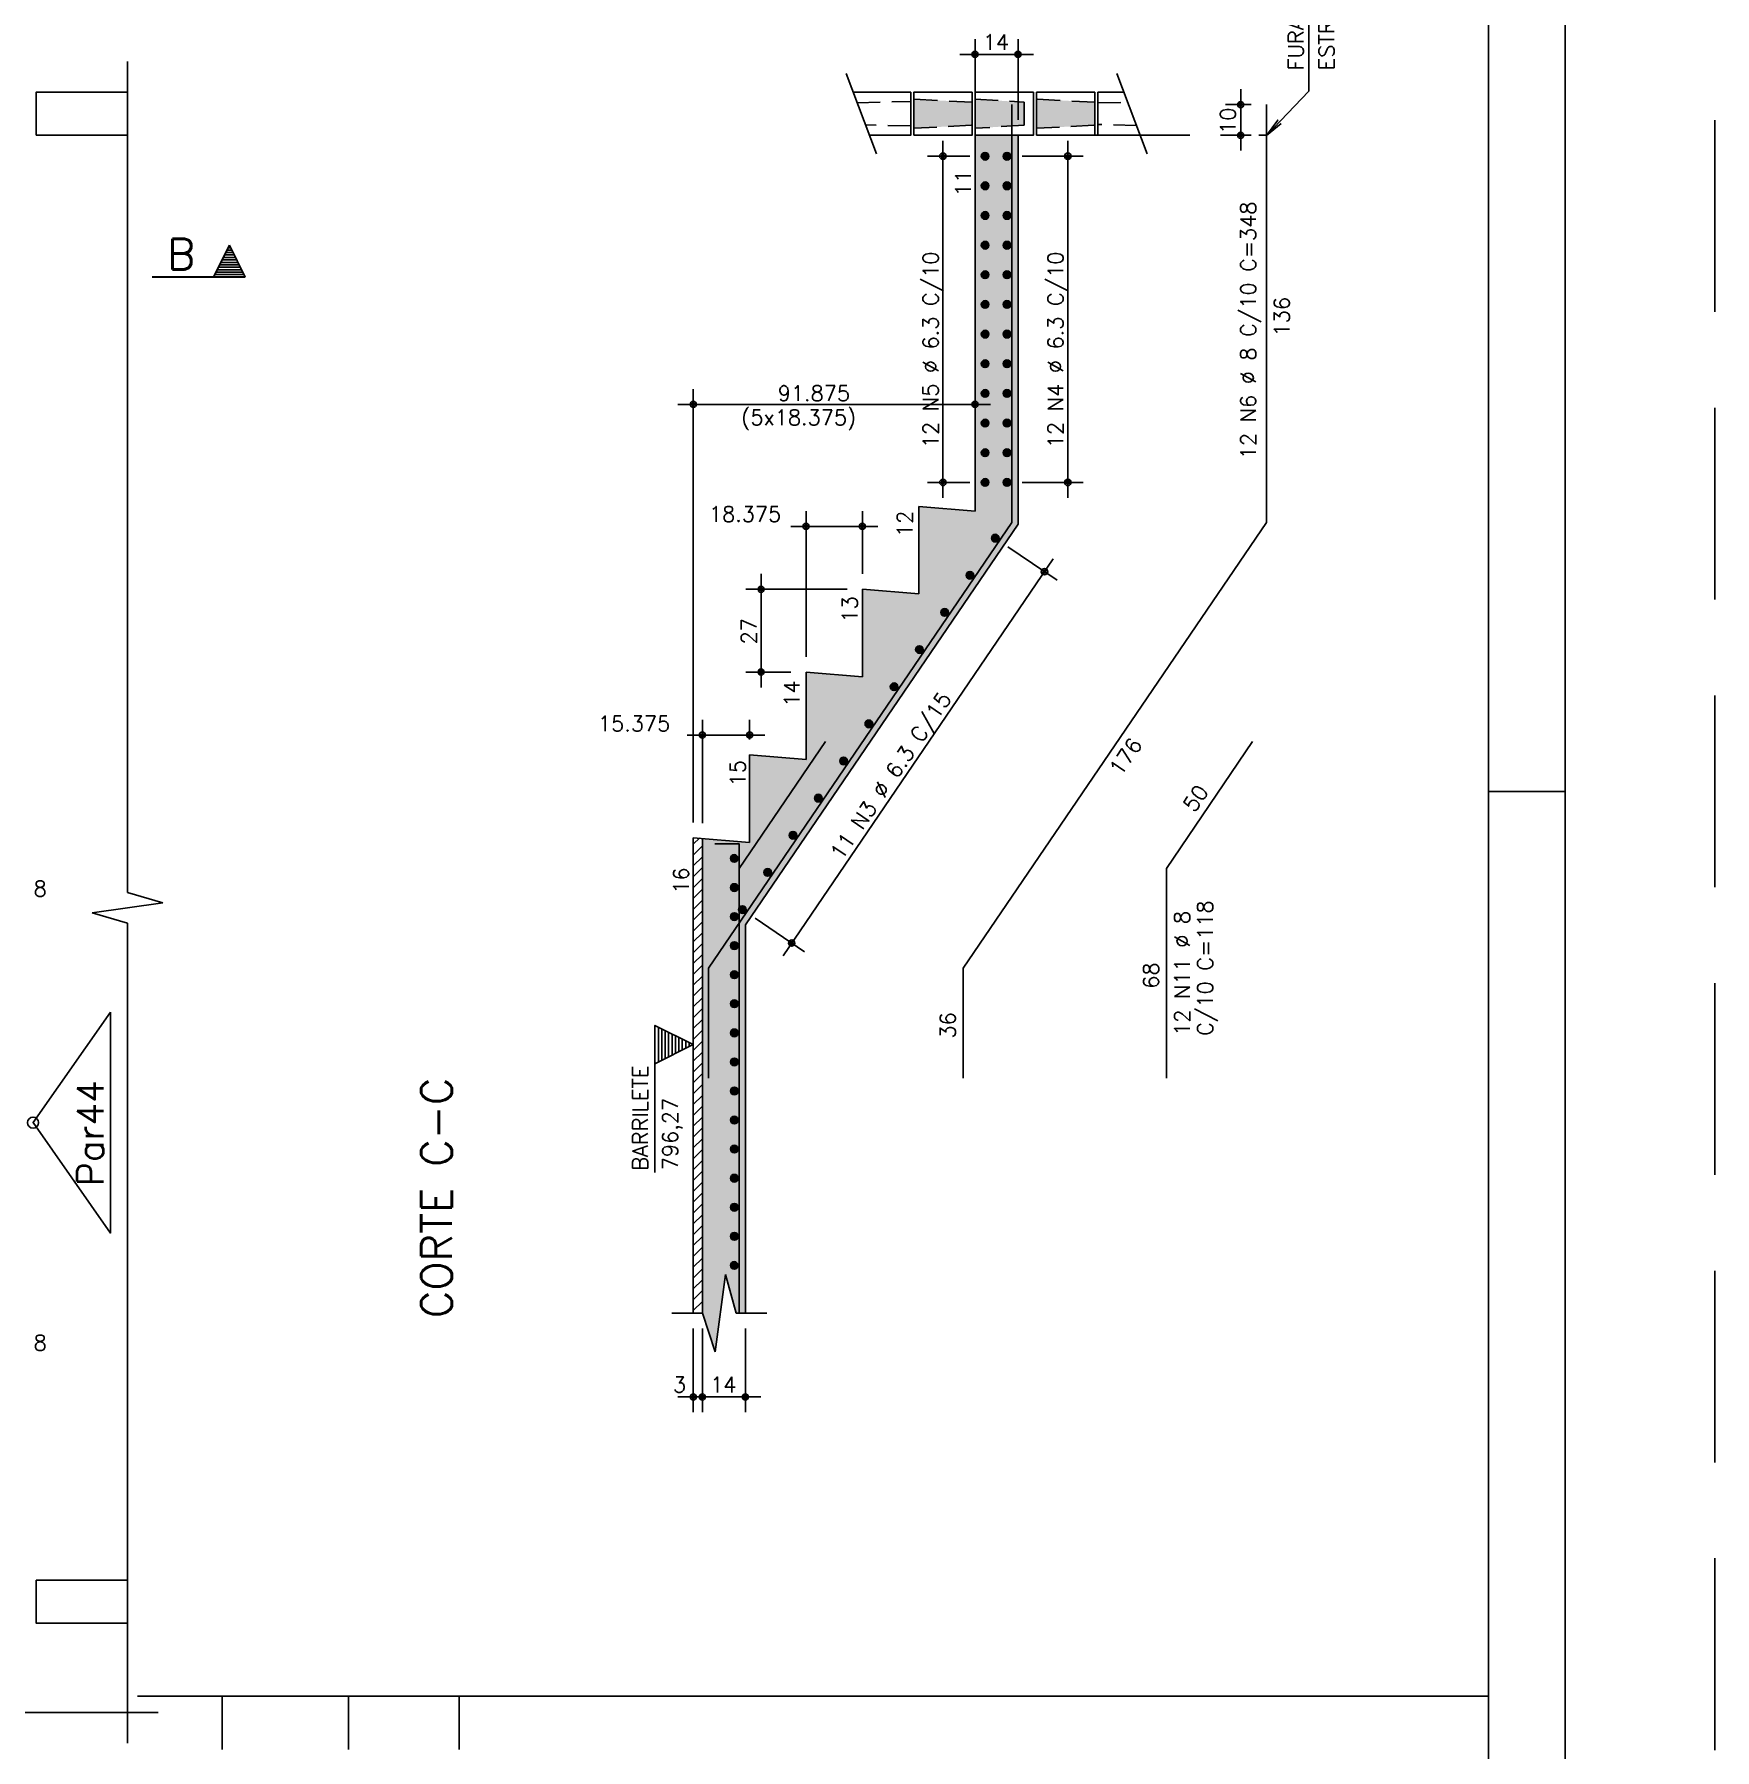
# Model space of a CAD drawing. Extents: x -2.3 to 85.7, y -1.5 to 60.9.
# Drawn here: x 63.8 to 85.7, y 17.2 to 39.57 of the extents above; entities that cross this region are included whole.
import ezdxf

# ---------------------------------------------------------------- set-up
doc = ezdxf.new("R2010")
doc.units = 0
doc.header["$MEASUREMENT"] = 0
for name, pattern in [('ESTILO_TQS_0001', [0.45, 0.3, -0.15]), ('ESTILO_TQS_0004', [3.3, 2, -0.4, 0.05, -0.4, 0.05, -0.4]), ('HIDDEN', [0.375, 0.25, -0.125])]:
    doc.linetypes.add(name, pattern=pattern)
doc.layers.get('0').update_dxf_attribs({"linetype": 'CONTINUOUS'})
doc.layers.get('Defpoints').update_dxf_attribs({"linetype": 'CONTINUOUS'})
for name, color, linetype in [('ARQ_FOLHA', 7, 'CONTINUOUS'), ('PENA_01', 1, 'CONTINUOUS'), ('PENA_02', 2, 'CONTINUOUS'), ('PENA_03', 3, 'CONTINUOUS'), ('PENA_04', 4, 'CONTINUOUS'), ('PENA_05', 5, 'CONTINUOUS'), ('PENA_10', 253, 'CONTINUOUS'), ('PENA_11', 252, 'CONTINUOUS'), ('PSG-NV2-FLH-SELO', 1, 'CONTINUOUS')]:
    doc.layers.add(name, color=color, linetype=linetype)
doc.styles.get("Standard").update_dxf_attribs({"font": 'ROMANS.SHX'})

# ---------------------------------------------------------------- blocks, each defined once
blk = doc.blocks.new('FOLHA A1 - 841 X 594')
at = {"layer": 'ARQ_FOLHA', "color": 1}
blk.add_line((-10, 297), (0, 297), dxfattribs=at)
for points in [[(-841, 0), (0, 0), (0, 594), (-841, 594)], [(-816, 10), (-10, 10), (-10, 584), (-816, 584)]]:
    blk.add_lwpolyline(points, close=True, dxfattribs=at)
at = {"layer": 'Defpoints', "color": 8, "linetype": 'HIDDEN', "ltscale": 100}
blk.add_lwpolyline([(-860.5, 609.5), (-860.5, -15.5), (19.5, -15.5), (19.5, 609.5)], close=True, dxfattribs=at)
blk = doc.blocks.new('*U24')
blk.add_blockref('FOLHA A1 - 841 X 594', (0, 0))

msp = doc.modelspace()

# ---------------------------------------------------------------- linework, layer by layer
at = {"layer": 'PENA_01', "linetype": 'Continuous'}
for p, q in [((76.062, 38.455), (76.062, 39.509)), ((76.622, 38.454), (76.622, 39.509)), ((75.862, 39.309), (76.822, 39.309)), ((79.524, 38.055), (79.524, 38.855)), ((79.66, 38.655), (79.324, 38.655)), ((79.66, 38.255), (79.324, 38.255)), ((75.642, 33.528), (75.642, 38.181)), ((77.27, 38.181), (77.27, 33.528)), ((75.992, 37.981), (75.442, 37.981)), ((76.677, 37.981), (77.47, 37.981)), ((72.387, 29.295), (72.387, 34.945)), ((76.062, 34.463), (76.062, 34.945)), ((76.262, 34.745), (72.187, 34.745)), ((75.992, 33.728), (75.442, 33.728)), ((76.677, 33.728), (77.47, 33.728)), ((73.857, 31.455), (73.857, 33.355)), ((74.592, 32.535), (74.592, 33.355)), ((74.792, 33.155), (73.657, 33.155)), ((76.489, 32.889), (77.131, 32.452)), ((73.557, 27.556), (77.078, 32.73)), ((73.272, 31.055), (73.272, 32.535)), ((74.392, 32.335), (73.072, 32.335)), ((73.657, 31.255), (73.072, 31.255)), ((72.307, 30.433), (73.322, 30.433)), ((72.507, 29.285), (72.507, 30.633)), ((73.122, 30.375), (73.122, 30.633)), ((73.193, 28.046), (73.835, 27.609)), ((72.387, 22.696), (72.387, 21.604)), ((72.507, 22.696), (72.507, 21.604)), ((72.507, 22.696), (72.507, 21.604)), ((73.067, 22.696), (73.067, 21.604)), ((72.707, 21.804), (72.187, 21.804)), ((73.267, 21.804), (72.307, 21.804))]:
    msp.add_line(p, q, dxfattribs=at)
at = {"layer": 'PENA_01', "linetype": 'ESTILO_TQS_0004'}
msp.add_line((76.862, 38.255), (80.26, 38.255), dxfattribs=at)
at = {"layer": 'PENA_01', "linetype": 'Continuous'}
for points in [[(65.009, 38.815), (63.819, 38.815), (63.819, 38.255)], [(74.473, 38.815), (75.222, 38.815)], [(75.222, 38.815), (75.222, 38.255), (74.684, 38.255)], [(75.262, 38.255), (75.262, 38.815), (76.022, 38.815), (76.022, 38.255), (75.262, 38.255)], [(76.062, 38.255), (76.062, 38.815), (76.822, 38.815), (76.822, 38.255), (76.062, 38.255)], [(76.862, 38.255), (76.862, 38.815), (77.622, 38.815), (77.622, 38.255), (76.862, 38.255)], [(78.212, 38.255), (77.662, 38.255), (77.662, 38.815), (78.001, 38.815)], [(63.819, 38.255), (65.009, 38.255)], [(65.009, 18.855), (63.819, 18.855), (63.819, 19.415)], [(63.819, 19.415), (65.009, 19.415)]]:
    msp.add_lwpolyline(points, dxfattribs=at)
at = {"layer": 'PENA_02', "linetype": 'Continuous'}
for p, q in [((74.381, 39.058), (74.775, 38.011)), ((77.91, 39.058), (78.303, 38.011)), ((72.387, 29.01), (72.472, 29.095)), ((72.387, 28.869), (72.507, 28.989)), ((72.387, 28.727), (72.507, 28.847)), ((72.387, 28.586), (72.507, 28.706)), ((72.387, 28.444), (72.507, 28.564)), ((72.387, 28.303), (72.507, 28.423)), ((72.387, 28.161), (72.507, 28.281)), ((72.387, 28.02), (72.507, 28.14)), ((72.387, 27.879), (72.507, 27.999)), ((72.387, 27.737), (72.507, 27.857)), ((72.387, 27.596), (72.507, 27.716)), ((72.387, 27.454), (72.507, 27.574)), ((72.387, 27.313), (72.507, 27.433)), ((72.387, 27.171), (72.507, 27.291)), ((72.387, 27.03), (72.507, 27.15)), ((72.387, 26.889), (72.507, 27.009)), ((72.387, 26.747), (72.507, 26.867)), ((72.387, 26.606), (72.507, 26.726)), ((72.387, 26.464), (72.507, 26.584)), ((72.387, 26.323), (72.507, 26.443)), ((72.387, 26.181), (72.507, 26.301)), ((72.387, 26.04), (72.507, 26.16)), ((72.387, 25.899), (72.507, 26.019)), ((72.387, 25.757), (72.507, 25.877)), ((72.387, 25.616), (72.507, 25.736)), ((72.387, 25.474), (72.507, 25.594)), ((72.387, 25.333), (72.507, 25.453)), ((72.387, 25.192), (72.507, 25.312)), ((72.387, 25.05), (72.507, 25.17)), ((72.387, 24.909), (72.507, 25.029)), ((72.387, 24.767), (72.507, 24.887)), ((72.387, 24.626), (72.507, 24.746)), ((72.387, 24.484), (72.507, 24.604)), ((72.387, 24.343), (72.507, 24.463)), ((72.387, 24.202), (72.507, 24.322)), ((72.387, 24.06), (72.507, 24.18)), ((72.387, 23.919), (72.507, 24.039)), ((72.387, 23.777), (72.507, 23.897)), ((72.387, 23.636), (72.507, 23.756)), ((72.387, 23.494), (72.507, 23.614)), ((72.387, 23.353), (72.507, 23.473)), ((72.387, 23.212), (72.507, 23.332)), ((72.387, 23.07), (72.507, 23.19)), ((72.387, 22.929), (72.507, 23.049)), ((72.496, 22.896), (72.507, 22.907))]:
    msp.add_line(p, q, dxfattribs=at)
at = {"layer": 'PENA_02', "linetype": 'ESTILO_TQS_0001'}
for points in [[(74.525, 38.676), (75.222, 38.695)], [(75.222, 38.695), (75.222, 38.375), (74.633, 38.39)], [(76.022, 38.385), (76.022, 38.685), (75.262, 38.725), (75.262, 38.345), (76.022, 38.385)], [(76.702, 38.685), (76.702, 38.385), (76.062, 38.345), (76.062, 38.725), (76.702, 38.685)], [(77.622, 38.385), (77.622, 38.685), (76.862, 38.725), (76.862, 38.345), (77.622, 38.385)], [(78.164, 38.382), (77.662, 38.395), (77.662, 38.675), (78.05, 38.685)]]:
    msp.add_lwpolyline(points, dxfattribs=at)
at = {"layer": 'PENA_02', "linetype": 'Continuous'}
for centre, radius in [((76.062, 39.309), 0.04), ((76.062, 39.309), 0.02), ((76.622, 39.309), 0.04), ((76.622, 39.309), 0.02), ((79.524, 38.655), 0.04), ((79.524, 38.655), 0.02), ((79.524, 38.255), 0.04), ((79.524, 38.255), 0.02), ((75.642, 37.981), 0.0416), ((77.27, 37.981), 0.0416), ((75.642, 37.981), 0.0208), ((77.27, 37.981), 0.0208), ((72.387, 34.745), 0.04), ((72.387, 34.745), 0.02), ((76.062, 34.745), 0.04), ((76.062, 34.745), 0.02), ((75.642, 33.728), 0.0416), ((75.642, 33.728), 0.0208), ((77.27, 33.728), 0.0416), ((77.27, 33.728), 0.0208), ((73.857, 33.155), 0.04), ((73.857, 33.155), 0.02), ((74.592, 33.155), 0.04), ((74.592, 33.155), 0.02), ((76.966, 32.564), 0.0416), ((76.966, 32.564), 0.0208), ((73.272, 32.335), 0.04), ((73.272, 32.335), 0.02), ((73.272, 31.255), 0.04), ((73.272, 31.255), 0.02), ((72.507, 30.433), 0.04), ((72.507, 30.433), 0.02), ((73.122, 30.433), 0.04), ((73.122, 30.433), 0.02), ((73.67, 27.722), 0.0416), ((73.67, 27.722), 0.0208), ((72.387, 21.804), 0.04), ((72.387, 21.804), 0.02), ((72.507, 21.804), 0.04), ((72.507, 21.804), 0.04), ((72.507, 21.804), 0.02), ((72.507, 21.804), 0.02), ((73.067, 21.804), 0.04), ((73.067, 21.804), 0.02)]:
    msp.add_circle(centre, radius, dxfattribs=at)
at = {"layer": 'PENA_03', "linetype": 'Continuous'}
for p, q in [((65.009, 39.215), (65.009, 28.382)), ((79.86, 38.655), (79.86, 38.655)), ((76.062, 38.255), (76.062, 33.355)), ((76.062, 38.255), (76.622, 38.255)), ((76.062, 38.255), (76.622, 38.254)), ((76.062, 38.255), (76.062, 38.255)), ((76.622, 38.255), (76.622, 33.182)), ((76.622, 38.254), (76.622, 38.254)), ((79.86, 38.255), (79.86, 38.255)), ((76.192, 37.981), (76.192, 37.981)), ((76.477, 37.981), (76.477, 37.981)), ((76.062, 34.263), (76.062, 34.263)), ((76.192, 33.728), (76.192, 33.728)), ((76.477, 33.728), (76.477, 33.728)), ((76.062, 33.355), (75.327, 33.415)), ((75.327, 33.415), (75.327, 32.275)), ((73.067, 27.959), (76.622, 33.182)), ((76.324, 33.001), (76.324, 33.001)), ((75.327, 32.275), (74.592, 32.335)), ((74.592, 32.335), (74.592, 31.195)), ((74.592, 32.335), (74.592, 32.335)), ((74.592, 32.335), (74.592, 32.335)), ((74.592, 31.195), (73.857, 31.255)), ((73.857, 31.255), (73.857, 30.115)), ((73.857, 31.255), (73.857, 31.255)), ((73.857, 31.255), (73.857, 31.255)), ((73.857, 30.115), (73.122, 30.175)), ((73.122, 30.175), (73.122, 29.035)), ((73.122, 30.175), (73.122, 30.175)), ((73.122, 29.035), (72.387, 29.095)), ((72.387, 29.095), (72.387, 22.896)), ((72.387, 29.095), (72.387, 29.095)), ((72.507, 29.085), (72.507, 22.896)), ((72.507, 29.085), (72.507, 29.085)), ((64.548, 28.115), (65.471, 28.248)), ((65.009, 28.382), (65.471, 28.248)), ((65.009, 27.982), (64.548, 28.115)), ((65.009, 27.982), (65.009, 17.288)), ((73.028, 28.158), (73.028, 28.158)), ((73.067, 22.896), (73.067, 27.959)), ((73.067, 27.959), (73.067, 25.959)), ((71.887, 26.649), (71.887, 24.729)), ((72.387, 26.399), (71.887, 26.649)), ((71.932, 26.172), (71.932, 26.627)), ((72.387, 26.399), (71.887, 26.149)), ((71.976, 26.194), (71.976, 26.605)), ((72.021, 26.216), (72.021, 26.582)), ((72.066, 26.239), (72.066, 26.56)), ((72.11, 26.261), (72.11, 26.538)), ((72.155, 26.283), (72.155, 26.516)), ((72.199, 26.305), (72.199, 26.493)), ((72.244, 26.328), (72.244, 26.471)), ((72.289, 26.35), (72.289, 26.449)), ((72.333, 26.372), (72.333, 26.426)), ((72.809, 23.399), (72.671, 22.393)), ((72.947, 22.896), (72.809, 23.399)), ((72.507, 22.896), (72.107, 22.896)), ((72.387, 22.896), (72.387, 22.896)), ((72.507, 22.896), (72.671, 22.393)), ((72.507, 22.896), (72.507, 22.896)), ((72.507, 22.896), (72.507, 22.896)), ((72.947, 22.896), (73.347, 22.896)), ((73.067, 22.896), (73.067, 22.896)), ((65.409, 17.688), (55.921, 17.688))]:
    msp.add_line(p, q, dxfattribs=at)
for points in [[(80.412, 44.157), (80.412, 38.831), (79.86, 38.251), (80.007, 38.453), (79.86, 38.251), (80.054, 38.408)], [(66.543, 36.407), (66.338, 36.816), (66.134, 36.407), (66.543, 36.407)], [(64.787, 26.821), (63.779, 25.381), (64.787, 23.941), (64.787, 26.821)], [(71.887, 26.149), (72.387, 26.399), (71.887, 26.649), (71.887, 26.149)]]:
    msp.add_lwpolyline(points, dxfattribs=at)
for centre, radius in [((76.192, 37.981), 0.05), ((76.477, 37.981), 0.05), ((76.192, 37.595), 0.05), ((76.477, 37.595), 0.05), ((76.192, 37.208), 0.05), ((76.477, 37.208), 0.05), ((76.192, 36.821), 0.05), ((76.477, 36.821), 0.05), ((76.192, 36.435), 0.05), ((76.477, 36.435), 0.05), ((76.192, 36.048), 0.05), ((76.477, 36.048), 0.05), ((76.192, 35.661), 0.05), ((76.477, 35.661), 0.05), ((76.192, 35.275), 0.05), ((76.477, 35.275), 0.05), ((76.192, 34.888), 0.05), ((76.477, 34.888), 0.05), ((76.192, 34.501), 0.05), ((76.477, 34.501), 0.05), ((76.192, 34.115), 0.05), ((76.477, 34.115), 0.05), ((76.192, 33.728), 0.05), ((76.477, 33.728), 0.05), ((76.324, 33.001), 0.05), ((75.994, 32.517), 0.05), ((75.665, 32.033), 0.05), ((75.335, 31.548), 0.05), ((75.005, 31.064), 0.05), ((74.676, 30.58), 0.05), ((74.346, 30.096), 0.05), ((74.017, 29.611), 0.05), ((73.687, 29.127), 0.05), ((72.921, 28.825), 0.05), ((73.357, 28.643), 0.05), ((72.922, 28.446), 0.05), ((73.028, 28.158), 0.05), ((72.922, 28.067), 0.05), ((72.922, 27.688), 0.05), ((72.922, 27.309), 0.05), ((72.922, 26.93), 0.05), ((72.922, 26.551), 0.05), ((72.922, 26.172), 0.05), ((72.922, 25.793), 0.05), ((63.779, 25.381), 0.072), ((72.922, 25.414), 0.05), ((72.922, 25.035), 0.05), ((72.922, 24.656), 0.05), ((72.922, 24.277), 0.05), ((72.922, 23.898), 0.05), ((72.921, 23.519), 0.05)]:
    msp.add_circle(centre, radius, dxfattribs=at)
for points in [[(76.242, 37.981), (76.167, 38.025), (76.145, 37.998)], [(76.242, 37.981), (76.201, 38.031), (76.167, 38.025)], [(76.242, 37.981), (76.231, 38.014), (76.201, 38.031)], [(76.527, 37.981), (76.452, 38.025), (76.43, 37.998)], [(76.527, 37.981), (76.486, 38.031), (76.452, 38.025)], [(76.527, 37.981), (76.516, 38.014), (76.486, 38.031)], [(76.242, 37.981), (76.145, 37.998), (76.145, 37.964)], [(76.242, 37.981), (76.145, 37.964), (76.167, 37.938)], [(76.242, 37.981), (76.167, 37.938), (76.201, 37.932)], [(76.242, 37.981), (76.201, 37.932), (76.231, 37.949)], [(76.242, 37.981), (76.231, 37.949), (76.242, 37.981)], [(76.527, 37.981), (76.43, 37.998), (76.43, 37.964)], [(76.527, 37.981), (76.43, 37.964), (76.452, 37.938)], [(76.527, 37.981), (76.452, 37.938), (76.486, 37.932)], [(76.527, 37.981), (76.486, 37.932), (76.516, 37.949)], [(76.527, 37.981), (76.516, 37.949), (76.527, 37.981)], [(76.242, 37.595), (76.167, 37.638), (76.145, 37.612)], [(76.242, 37.595), (76.145, 37.612), (76.145, 37.578)], [(76.242, 37.595), (76.145, 37.578), (76.167, 37.551)], [(76.242, 37.595), (76.201, 37.644), (76.167, 37.638)], [(76.242, 37.595), (76.167, 37.551), (76.201, 37.545)], [(76.242, 37.595), (76.231, 37.627), (76.201, 37.644)], [(76.242, 37.595), (76.201, 37.545), (76.231, 37.563)], [(76.242, 37.595), (76.231, 37.563), (76.242, 37.595)], [(76.527, 37.595), (76.452, 37.638), (76.43, 37.612)], [(76.527, 37.595), (76.43, 37.612), (76.43, 37.578)], [(76.527, 37.595), (76.43, 37.578), (76.452, 37.551)], [(76.527, 37.595), (76.486, 37.644), (76.452, 37.638)], [(76.527, 37.595), (76.452, 37.551), (76.486, 37.545)], [(76.527, 37.595), (76.516, 37.627), (76.486, 37.644)], [(76.527, 37.595), (76.486, 37.545), (76.516, 37.563)], [(76.527, 37.595), (76.516, 37.563), (76.527, 37.595)], [(76.242, 37.208), (76.167, 37.251), (76.145, 37.225)], [(76.242, 37.208), (76.145, 37.225), (76.145, 37.191)], [(76.242, 37.208), (76.145, 37.191), (76.167, 37.165)], [(76.242, 37.208), (76.201, 37.257), (76.167, 37.251)], [(76.242, 37.208), (76.167, 37.165), (76.201, 37.159)], [(76.242, 37.208), (76.231, 37.24), (76.201, 37.257)], [(76.242, 37.208), (76.201, 37.159), (76.231, 37.176)], [(76.242, 37.208), (76.231, 37.176), (76.242, 37.208)], [(76.527, 37.208), (76.452, 37.251), (76.43, 37.225)], [(76.527, 37.208), (76.43, 37.225), (76.43, 37.191)], [(76.527, 37.208), (76.43, 37.191), (76.452, 37.165)], [(76.527, 37.208), (76.486, 37.257), (76.452, 37.251)], [(76.527, 37.208), (76.452, 37.165), (76.486, 37.159)], [(76.527, 37.208), (76.516, 37.24), (76.486, 37.257)], [(76.527, 37.208), (76.486, 37.159), (76.516, 37.176)], [(76.527, 37.208), (76.516, 37.176), (76.527, 37.208)], [(76.242, 36.821), (76.167, 36.865), (76.145, 36.838)], [(76.242, 36.821), (76.145, 36.838), (76.145, 36.804)], [(76.242, 36.821), (76.145, 36.804), (76.167, 36.778)], [(76.242, 36.821), (76.201, 36.871), (76.167, 36.865)], [(76.242, 36.821), (76.167, 36.778), (76.201, 36.772)], [(76.242, 36.821), (76.231, 36.854), (76.201, 36.871)], [(76.242, 36.821), (76.201, 36.772), (76.231, 36.789)], [(76.242, 36.821), (76.231, 36.789), (76.242, 36.821)], [(76.527, 36.821), (76.452, 36.865), (76.43, 36.838)], [(76.527, 36.821), (76.43, 36.838), (76.43, 36.804)], [(76.527, 36.821), (76.43, 36.804), (76.452, 36.778)], [(76.527, 36.821), (76.486, 36.871), (76.452, 36.865)], [(76.527, 36.821), (76.452, 36.778), (76.486, 36.772)], [(76.527, 36.821), (76.516, 36.854), (76.486, 36.871)], [(76.527, 36.821), (76.486, 36.772), (76.516, 36.789)], [(76.527, 36.821), (76.516, 36.789), (76.527, 36.821)], [(76.242, 36.435), (76.167, 36.478), (76.145, 36.452)], [(76.242, 36.435), (76.201, 36.484), (76.167, 36.478)], [(76.242, 36.435), (76.231, 36.467), (76.201, 36.484)], [(76.527, 36.435), (76.452, 36.478), (76.43, 36.452)], [(76.527, 36.435), (76.486, 36.484), (76.452, 36.478)], [(76.527, 36.435), (76.516, 36.467), (76.486, 36.484)], [(76.242, 36.435), (76.145, 36.452), (76.145, 36.418)], [(76.242, 36.435), (76.145, 36.418), (76.167, 36.391)], [(76.242, 36.435), (76.167, 36.391), (76.201, 36.385)], [(76.242, 36.435), (76.201, 36.385), (76.231, 36.403)], [(76.242, 36.435), (76.231, 36.403), (76.242, 36.435)], [(76.527, 36.435), (76.43, 36.452), (76.43, 36.418)], [(76.527, 36.435), (76.43, 36.418), (76.452, 36.391)], [(76.527, 36.435), (76.452, 36.391), (76.486, 36.385)], [(76.527, 36.435), (76.486, 36.385), (76.516, 36.403)], [(76.527, 36.435), (76.516, 36.403), (76.527, 36.435)], [(76.242, 36.048), (76.167, 36.091), (76.145, 36.065)], [(76.242, 36.048), (76.145, 36.065), (76.145, 36.031)], [(76.242, 36.048), (76.145, 36.031), (76.167, 36.005)], [(76.242, 36.048), (76.201, 36.097), (76.167, 36.091)], [(76.242, 36.048), (76.167, 36.005), (76.201, 35.999)], [(76.242, 36.048), (76.231, 36.08), (76.201, 36.097)], [(76.242, 36.048), (76.201, 35.999), (76.231, 36.016)], [(76.242, 36.048), (76.231, 36.016), (76.242, 36.048)], [(76.527, 36.048), (76.452, 36.091), (76.43, 36.065)], [(76.527, 36.048), (76.43, 36.065), (76.43, 36.031)], [(76.527, 36.048), (76.43, 36.031), (76.452, 36.005)], [(76.527, 36.048), (76.486, 36.097), (76.452, 36.091)], [(76.527, 36.048), (76.452, 36.005), (76.486, 35.999)], [(76.527, 36.048), (76.516, 36.08), (76.486, 36.097)], [(76.527, 36.048), (76.486, 35.999), (76.516, 36.016)], [(76.527, 36.048), (76.516, 36.016), (76.527, 36.048)], [(76.242, 35.661), (76.167, 35.705), (76.145, 35.678)], [(76.242, 35.661), (76.145, 35.678), (76.145, 35.644)], [(76.242, 35.661), (76.145, 35.644), (76.167, 35.618)], [(76.242, 35.661), (76.201, 35.711), (76.167, 35.705)], [(76.242, 35.661), (76.167, 35.618), (76.201, 35.612)], [(76.242, 35.661), (76.231, 35.694), (76.201, 35.711)], [(76.242, 35.661), (76.201, 35.612), (76.231, 35.629)], [(76.242, 35.661), (76.231, 35.629), (76.242, 35.661)], [(76.527, 35.661), (76.452, 35.705), (76.43, 35.678)], [(76.527, 35.661), (76.43, 35.678), (76.43, 35.644)], [(76.527, 35.661), (76.43, 35.644), (76.452, 35.618)], [(76.527, 35.661), (76.486, 35.711), (76.452, 35.705)], [(76.527, 35.661), (76.452, 35.618), (76.486, 35.612)], [(76.527, 35.661), (76.516, 35.694), (76.486, 35.711)], [(76.527, 35.661), (76.486, 35.612), (76.516, 35.629)], [(76.527, 35.661), (76.516, 35.629), (76.527, 35.661)], [(76.242, 35.275), (76.167, 35.318), (76.145, 35.292)], [(76.242, 35.275), (76.145, 35.292), (76.145, 35.258)], [(76.242, 35.275), (76.145, 35.258), (76.167, 35.231)], [(76.242, 35.275), (76.201, 35.324), (76.167, 35.318)], [(76.242, 35.275), (76.167, 35.231), (76.201, 35.225)], [(76.242, 35.275), (76.231, 35.307), (76.201, 35.324)], [(76.242, 35.275), (76.201, 35.225), (76.231, 35.243)], [(76.242, 35.275), (76.231, 35.243), (76.242, 35.275)], [(76.527, 35.275), (76.452, 35.318), (76.43, 35.292)], [(76.527, 35.275), (76.43, 35.292), (76.43, 35.258)], [(76.527, 35.275), (76.43, 35.258), (76.452, 35.231)], [(76.527, 35.275), (76.486, 35.324), (76.452, 35.318)], [(76.527, 35.275), (76.452, 35.231), (76.486, 35.225)], [(76.527, 35.275), (76.516, 35.307), (76.486, 35.324)], [(76.527, 35.275), (76.486, 35.225), (76.516, 35.243)], [(76.527, 35.275), (76.516, 35.243), (76.527, 35.275)], [(76.242, 34.888), (76.167, 34.931), (76.145, 34.905)], [(76.242, 34.888), (76.145, 34.905), (76.145, 34.871)], [(76.242, 34.888), (76.201, 34.937), (76.167, 34.931)], [(76.242, 34.888), (76.231, 34.92), (76.201, 34.937)], [(76.527, 34.888), (76.452, 34.931), (76.43, 34.905)], [(76.527, 34.888), (76.43, 34.905), (76.43, 34.871)], [(76.527, 34.888), (76.486, 34.937), (76.452, 34.931)], [(76.527, 34.888), (76.516, 34.92), (76.486, 34.937)], [(76.242, 34.888), (76.145, 34.871), (76.167, 34.845)], [(76.242, 34.888), (76.167, 34.845), (76.201, 34.839)], [(76.242, 34.888), (76.201, 34.839), (76.231, 34.856)], [(76.242, 34.888), (76.231, 34.856), (76.242, 34.888)], [(76.527, 34.888), (76.43, 34.871), (76.452, 34.845)], [(76.527, 34.888), (76.452, 34.845), (76.486, 34.839)], [(76.527, 34.888), (76.486, 34.839), (76.516, 34.856)], [(76.527, 34.888), (76.516, 34.856), (76.527, 34.888)], [(76.242, 34.501), (76.167, 34.545), (76.145, 34.518)], [(76.242, 34.501), (76.145, 34.518), (76.145, 34.484)], [(76.242, 34.501), (76.145, 34.484), (76.167, 34.458)], [(76.242, 34.501), (76.201, 34.551), (76.167, 34.545)], [(76.242, 34.501), (76.167, 34.458), (76.201, 34.452)], [(76.242, 34.501), (76.231, 34.534), (76.201, 34.551)], [(76.242, 34.501), (76.201, 34.452), (76.231, 34.469)], [(76.242, 34.501), (76.231, 34.469), (76.242, 34.501)], [(76.527, 34.501), (76.452, 34.545), (76.43, 34.518)], [(76.527, 34.501), (76.43, 34.518), (76.43, 34.484)], [(76.527, 34.501), (76.43, 34.484), (76.452, 34.458)], [(76.527, 34.501), (76.486, 34.551), (76.452, 34.545)], [(76.527, 34.501), (76.452, 34.458), (76.486, 34.452)], [(76.527, 34.501), (76.516, 34.534), (76.486, 34.551)], [(76.527, 34.501), (76.486, 34.452), (76.516, 34.469)], [(76.527, 34.501), (76.516, 34.469), (76.527, 34.501)], [(76.242, 34.115), (76.167, 34.158), (76.145, 34.132)], [(76.242, 34.115), (76.145, 34.132), (76.145, 34.098)], [(76.242, 34.115), (76.145, 34.098), (76.167, 34.071)], [(76.242, 34.115), (76.201, 34.164), (76.167, 34.158)], [(76.242, 34.115), (76.167, 34.071), (76.201, 34.065)], [(76.242, 34.115), (76.231, 34.147), (76.201, 34.164)], [(76.242, 34.115), (76.201, 34.065), (76.231, 34.083)], [(76.242, 34.115), (76.231, 34.083), (76.242, 34.115)], [(76.527, 34.115), (76.452, 34.158), (76.43, 34.132)], [(76.527, 34.115), (76.43, 34.132), (76.43, 34.098)], [(76.527, 34.115), (76.43, 34.098), (76.452, 34.071)], [(76.527, 34.115), (76.486, 34.164), (76.452, 34.158)], [(76.527, 34.115), (76.452, 34.071), (76.486, 34.065)], [(76.527, 34.115), (76.516, 34.147), (76.486, 34.164)], [(76.527, 34.115), (76.486, 34.065), (76.516, 34.083)], [(76.527, 34.115), (76.516, 34.083), (76.527, 34.115)], [(76.242, 33.728), (76.201, 33.777), (76.167, 33.771)], [(76.242, 33.728), (76.231, 33.76), (76.201, 33.777)], [(76.527, 33.728), (76.486, 33.777), (76.452, 33.771)], [(76.527, 33.728), (76.516, 33.76), (76.486, 33.777)], [(76.242, 33.728), (76.167, 33.771), (76.145, 33.745)], [(76.242, 33.728), (76.145, 33.745), (76.145, 33.711)], [(76.242, 33.728), (76.145, 33.711), (76.167, 33.685)], [(76.242, 33.728), (76.167, 33.685), (76.201, 33.679)], [(76.242, 33.728), (76.201, 33.679), (76.231, 33.696)], [(76.242, 33.728), (76.231, 33.696), (76.242, 33.728)], [(76.527, 33.728), (76.452, 33.771), (76.43, 33.745)], [(76.527, 33.728), (76.43, 33.745), (76.43, 33.711)], [(76.527, 33.728), (76.43, 33.711), (76.452, 33.685)], [(76.527, 33.728), (76.452, 33.685), (76.486, 33.679)], [(76.527, 33.728), (76.486, 33.679), (76.516, 33.696)], [(76.527, 33.728), (76.516, 33.696), (76.527, 33.728)], [(76.374, 33.001), (76.299, 33.045), (76.277, 33.018)], [(76.374, 33.001), (76.277, 33.018), (76.277, 32.984)], [(76.374, 33.001), (76.277, 32.984), (76.299, 32.958)], [(76.374, 33.001), (76.332, 33.051), (76.299, 33.045)], [(76.374, 33.001), (76.299, 32.958), (76.332, 32.952)], [(76.374, 33.001), (76.362, 33.033), (76.332, 33.051)], [(76.374, 33.001), (76.332, 32.952), (76.362, 32.969)], [(76.374, 33.001), (76.362, 32.969), (76.374, 33.001)], [(76.044, 32.517), (75.969, 32.56), (75.947, 32.534)], [(76.044, 32.517), (75.947, 32.534), (75.947, 32.5)], [(76.044, 32.517), (75.947, 32.5), (75.969, 32.474)], [(76.044, 32.517), (76.003, 32.566), (75.969, 32.56)], [(76.044, 32.517), (75.969, 32.474), (76.003, 32.468)], [(76.044, 32.517), (76.032, 32.549), (76.003, 32.566)], [(76.044, 32.517), (76.003, 32.468), (76.032, 32.485)], [(76.044, 32.517), (76.032, 32.485), (76.044, 32.517)], [(75.715, 32.033), (75.64, 32.076), (75.618, 32.05)], [(75.715, 32.033), (75.618, 32.05), (75.618, 32.016)], [(75.715, 32.033), (75.618, 32.016), (75.64, 31.989)], [(75.715, 32.033), (75.673, 32.082), (75.64, 32.076)], [(75.715, 32.033), (75.64, 31.989), (75.673, 31.984)], [(75.715, 32.033), (75.703, 32.065), (75.673, 32.082)], [(75.715, 32.033), (75.673, 31.984), (75.703, 32.001)], [(75.715, 32.033), (75.703, 32.001), (75.715, 32.033)], [(75.385, 31.548), (75.31, 31.592), (75.288, 31.566)], [(75.385, 31.548), (75.288, 31.566), (75.288, 31.531)], [(75.385, 31.548), (75.288, 31.531), (75.31, 31.505)], [(75.385, 31.548), (75.344, 31.598), (75.31, 31.592)], [(75.385, 31.548), (75.31, 31.505), (75.344, 31.499)], [(75.385, 31.548), (75.373, 31.581), (75.344, 31.598)], [(75.385, 31.548), (75.344, 31.499), (75.373, 31.516)], [(75.385, 31.548), (75.373, 31.516), (75.385, 31.548)], [(75.055, 31.064), (74.98, 31.107), (74.958, 31.081)], [(75.055, 31.064), (75.014, 31.113), (74.98, 31.107)], [(75.055, 31.064), (75.044, 31.096), (75.014, 31.113)], [(75.055, 31.064), (74.958, 31.081), (74.958, 31.047)], [(75.055, 31.064), (74.958, 31.047), (74.98, 31.021)], [(75.055, 31.064), (74.98, 31.021), (75.014, 31.015)], [(75.055, 31.064), (75.014, 31.015), (75.044, 31.032)], [(75.055, 31.064), (75.044, 31.032), (75.055, 31.064)], [(74.726, 30.58), (74.651, 30.623), (74.629, 30.597)], [(74.726, 30.58), (74.629, 30.597), (74.629, 30.563)], [(74.726, 30.58), (74.629, 30.563), (74.651, 30.537)], [(74.726, 30.58), (74.685, 30.629), (74.651, 30.623)], [(74.726, 30.58), (74.651, 30.537), (74.685, 30.531)], [(74.726, 30.58), (74.714, 30.612), (74.685, 30.629)], [(74.726, 30.58), (74.685, 30.531), (74.714, 30.548)], [(74.726, 30.58), (74.714, 30.548), (74.726, 30.58)], [(74.396, 30.096), (74.321, 30.139), (74.299, 30.113)], [(74.396, 30.096), (74.299, 30.113), (74.299, 30.078)], [(74.396, 30.096), (74.299, 30.078), (74.321, 30.052)], [(74.396, 30.096), (74.355, 30.145), (74.321, 30.139)], [(74.396, 30.096), (74.321, 30.052), (74.355, 30.046)], [(74.396, 30.096), (74.385, 30.128), (74.355, 30.145)], [(74.396, 30.096), (74.355, 30.046), (74.385, 30.063)], [(74.396, 30.096), (74.385, 30.063), (74.396, 30.096)], [(74.067, 29.611), (73.992, 29.655), (73.97, 29.628)], [(74.067, 29.611), (73.97, 29.628), (73.97, 29.594)], [(74.067, 29.611), (73.97, 29.594), (73.992, 29.568)], [(74.067, 29.611), (74.025, 29.661), (73.992, 29.655)], [(74.067, 29.611), (73.992, 29.568), (74.025, 29.562)], [(74.067, 29.611), (74.055, 29.643), (74.025, 29.661)], [(74.067, 29.611), (74.025, 29.562), (74.055, 29.579)], [(74.067, 29.611), (74.055, 29.579), (74.067, 29.611)], [(73.737, 29.127), (73.662, 29.17), (73.64, 29.144)], [(73.737, 29.127), (73.64, 29.144), (73.64, 29.11)], [(73.737, 29.127), (73.64, 29.11), (73.662, 29.084)], [(73.737, 29.127), (73.696, 29.176), (73.662, 29.17)], [(73.737, 29.127), (73.662, 29.084), (73.696, 29.078)], [(73.737, 29.127), (73.725, 29.159), (73.696, 29.176)], [(73.737, 29.127), (73.696, 29.078), (73.725, 29.095)], [(73.737, 29.127), (73.725, 29.095), (73.737, 29.127)], [(72.971, 28.825), (72.896, 28.869), (72.874, 28.842)], [(72.971, 28.825), (72.93, 28.874), (72.896, 28.869)], [(72.971, 28.825), (72.96, 28.857), (72.93, 28.874)], [(72.971, 28.825), (72.874, 28.842), (72.874, 28.808)], [(72.971, 28.825), (72.874, 28.808), (72.896, 28.782)], [(72.971, 28.825), (72.896, 28.782), (72.93, 28.776)], [(72.971, 28.825), (72.93, 28.776), (72.96, 28.793)], [(72.971, 28.825), (72.96, 28.793), (72.971, 28.825)], [(73.407, 28.643), (73.332, 28.686), (73.311, 28.66)], [(73.407, 28.643), (73.311, 28.66), (73.311, 28.626)], [(73.407, 28.643), (73.311, 28.626), (73.332, 28.599)], [(73.407, 28.643), (73.366, 28.692), (73.332, 28.686)], [(73.407, 28.643), (73.332, 28.599), (73.366, 28.594)], [(73.407, 28.643), (73.396, 28.675), (73.366, 28.692)], [(73.407, 28.643), (73.366, 28.594), (73.396, 28.611)], [(73.407, 28.643), (73.396, 28.611), (73.407, 28.643)], [(72.972, 28.446), (72.897, 28.49), (72.875, 28.463)], [(72.972, 28.446), (72.875, 28.463), (72.875, 28.429)], [(72.972, 28.446), (72.875, 28.429), (72.897, 28.403)], [(72.972, 28.446), (72.931, 28.495), (72.897, 28.49)], [(72.972, 28.446), (72.897, 28.403), (72.931, 28.397)], [(72.972, 28.446), (72.961, 28.478), (72.931, 28.495)], [(72.972, 28.446), (72.931, 28.397), (72.961, 28.414)], [(72.972, 28.446), (72.961, 28.414), (72.972, 28.446)], [(73.078, 28.158), (73.003, 28.202), (72.981, 28.176)], [(73.078, 28.158), (73.037, 28.208), (73.003, 28.202)], [(73.078, 28.158), (73.066, 28.191), (73.037, 28.208)], [(72.972, 28.067), (72.897, 28.111), (72.875, 28.084)], [(72.972, 28.067), (72.875, 28.084), (72.875, 28.05)], [(72.972, 28.067), (72.875, 28.05), (72.897, 28.024)], [(72.972, 28.067), (72.931, 28.116), (72.897, 28.111)], [(72.972, 28.067), (72.897, 28.024), (72.931, 28.018)], [(72.972, 28.067), (72.961, 28.099), (72.931, 28.116)], [(72.972, 28.067), (72.931, 28.018), (72.961, 28.035)], [(72.972, 28.067), (72.961, 28.035), (72.972, 28.067)], [(73.078, 28.158), (72.981, 28.176), (72.981, 28.141)], [(73.078, 28.158), (72.981, 28.141), (73.003, 28.115)], [(73.078, 28.158), (73.003, 28.115), (73.037, 28.109)], [(73.078, 28.158), (73.037, 28.109), (73.066, 28.126)], [(73.078, 28.158), (73.066, 28.126), (73.078, 28.158)], [(72.972, 27.688), (72.931, 27.737), (72.897, 27.732)], [(72.972, 27.688), (72.961, 27.72), (72.931, 27.737)], [(72.972, 27.688), (72.897, 27.732), (72.875, 27.705)], [(72.972, 27.688), (72.875, 27.705), (72.875, 27.671)], [(72.972, 27.688), (72.875, 27.671), (72.897, 27.645)], [(72.972, 27.688), (72.897, 27.645), (72.931, 27.639)], [(72.972, 27.688), (72.931, 27.639), (72.961, 27.656)], [(72.972, 27.688), (72.961, 27.656), (72.972, 27.688)], [(72.972, 27.309), (72.897, 27.353), (72.875, 27.326)], [(72.972, 27.309), (72.875, 27.326), (72.875, 27.292)], [(72.972, 27.309), (72.875, 27.292), (72.897, 27.266)], [(72.972, 27.309), (72.931, 27.358), (72.897, 27.353)], [(72.972, 27.309), (72.897, 27.266), (72.931, 27.26)], [(72.972, 27.309), (72.961, 27.341), (72.931, 27.358)], [(72.972, 27.309), (72.931, 27.26), (72.961, 27.277)], [(72.972, 27.309), (72.961, 27.277), (72.972, 27.309)], [(72.972, 26.93), (72.897, 26.974), (72.875, 26.947)], [(72.972, 26.93), (72.875, 26.947), (72.875, 26.913)], [(72.972, 26.93), (72.875, 26.913), (72.897, 26.887)], [(72.972, 26.93), (72.931, 26.979), (72.897, 26.974)], [(72.972, 26.93), (72.897, 26.887), (72.931, 26.881)], [(72.972, 26.93), (72.961, 26.962), (72.931, 26.979)], [(72.972, 26.93), (72.931, 26.881), (72.961, 26.898)], [(72.972, 26.93), (72.961, 26.898), (72.972, 26.93)], [(72.972, 26.551), (72.897, 26.595), (72.875, 26.568)], [(72.972, 26.551), (72.875, 26.568), (72.875, 26.534)], [(72.972, 26.551), (72.875, 26.534), (72.897, 26.508)], [(72.972, 26.551), (72.931, 26.6), (72.897, 26.595)], [(72.972, 26.551), (72.897, 26.508), (72.931, 26.502)], [(72.972, 26.551), (72.961, 26.583), (72.931, 26.6)], [(72.972, 26.551), (72.931, 26.502), (72.961, 26.519)], [(72.972, 26.551), (72.961, 26.519), (72.972, 26.551)], [(72.972, 26.172), (72.897, 26.216), (72.875, 26.189)], [(72.972, 26.172), (72.875, 26.189), (72.875, 26.155)], [(72.972, 26.172), (72.875, 26.155), (72.897, 26.129)], [(72.972, 26.172), (72.931, 26.221), (72.897, 26.216)], [(72.972, 26.172), (72.897, 26.129), (72.931, 26.123)], [(72.972, 26.172), (72.961, 26.204), (72.931, 26.221)], [(72.972, 26.172), (72.931, 26.123), (72.961, 26.14)], [(72.972, 26.172), (72.961, 26.14), (72.972, 26.172)], [(72.972, 25.793), (72.897, 25.837), (72.875, 25.81)], [(72.972, 25.793), (72.875, 25.81), (72.875, 25.776)], [(72.972, 25.793), (72.875, 25.776), (72.897, 25.75)], [(72.972, 25.793), (72.931, 25.842), (72.897, 25.837)], [(72.972, 25.793), (72.897, 25.75), (72.931, 25.744)], [(72.972, 25.793), (72.961, 25.825), (72.931, 25.842)], [(72.972, 25.793), (72.931, 25.744), (72.961, 25.761)], [(72.972, 25.793), (72.961, 25.761), (72.972, 25.793)], [(72.972, 25.414), (72.897, 25.458), (72.875, 25.431)], [(72.972, 25.414), (72.875, 25.431), (72.875, 25.397)], [(72.972, 25.414), (72.875, 25.397), (72.897, 25.371)], [(72.972, 25.414), (72.931, 25.463), (72.897, 25.458)], [(72.972, 25.414), (72.897, 25.371), (72.931, 25.365)], [(72.972, 25.414), (72.961, 25.446), (72.931, 25.463)], [(72.972, 25.414), (72.931, 25.365), (72.961, 25.382)], [(72.972, 25.414), (72.961, 25.382), (72.972, 25.414)], [(72.972, 25.035), (72.897, 25.079), (72.875, 25.052)], [(72.972, 25.035), (72.875, 25.052), (72.875, 25.018)], [(72.972, 25.035), (72.931, 25.084), (72.897, 25.079)], [(72.972, 25.035), (72.961, 25.067), (72.931, 25.084)], [(72.972, 25.035), (72.875, 25.018), (72.897, 24.992)], [(72.972, 25.035), (72.897, 24.992), (72.931, 24.986)], [(72.972, 25.035), (72.931, 24.986), (72.961, 25.003)], [(72.972, 25.035), (72.961, 25.003), (72.972, 25.035)], [(72.972, 24.656), (72.897, 24.7), (72.875, 24.673)], [(72.972, 24.656), (72.875, 24.673), (72.875, 24.639)], [(72.972, 24.656), (72.875, 24.639), (72.897, 24.613)], [(72.972, 24.656), (72.931, 24.705), (72.897, 24.7)], [(72.972, 24.656), (72.897, 24.613), (72.931, 24.607)], [(72.972, 24.656), (72.961, 24.688), (72.931, 24.705)], [(72.972, 24.656), (72.931, 24.607), (72.961, 24.624)], [(72.972, 24.656), (72.961, 24.624), (72.972, 24.656)], [(72.972, 24.277), (72.897, 24.321), (72.875, 24.294)], [(72.972, 24.277), (72.875, 24.294), (72.875, 24.26)], [(72.972, 24.277), (72.875, 24.26), (72.897, 24.234)], [(72.972, 24.277), (72.931, 24.326), (72.897, 24.321)], [(72.972, 24.277), (72.897, 24.234), (72.931, 24.228)], [(72.972, 24.277), (72.961, 24.309), (72.931, 24.326)], [(72.972, 24.277), (72.931, 24.228), (72.961, 24.245)], [(72.972, 24.277), (72.961, 24.245), (72.972, 24.277)], [(72.972, 23.898), (72.897, 23.942), (72.875, 23.915)], [(72.972, 23.898), (72.931, 23.947), (72.897, 23.942)], [(72.972, 23.898), (72.961, 23.93), (72.931, 23.947)], [(72.972, 23.898), (72.875, 23.915), (72.875, 23.881)], [(72.972, 23.898), (72.875, 23.881), (72.897, 23.855)], [(72.972, 23.898), (72.897, 23.855), (72.931, 23.849)], [(72.972, 23.898), (72.931, 23.849), (72.961, 23.866)], [(72.972, 23.898), (72.961, 23.866), (72.972, 23.898)], [(72.971, 23.519), (72.896, 23.563), (72.874, 23.536)], [(72.971, 23.519), (72.874, 23.536), (72.874, 23.502)], [(72.971, 23.519), (72.874, 23.502), (72.896, 23.476)], [(72.971, 23.519), (72.93, 23.568), (72.896, 23.563)], [(72.971, 23.519), (72.896, 23.476), (72.93, 23.47)], [(72.971, 23.519), (72.96, 23.551), (72.93, 23.568)], [(72.971, 23.519), (72.93, 23.47), (72.96, 23.487)], [(72.971, 23.519), (72.96, 23.487), (72.971, 23.519)]]:
    msp.add_solid(points, dxfattribs=at)
at = {"layer": 'PENA_04', "linetype": 'Continuous'}
for p, q in [((76.542, 33.207), (76.542, 38.655)), ((66.338, 36.82), (66.132, 36.407)), ((66.338, 36.816), (66.134, 36.407)), ((66.4, 36.693), (66.276, 36.693)), ((66.384, 36.724), (66.292, 36.724)), ((66.368, 36.756), (66.308, 36.756)), ((66.352, 36.788), (66.324, 36.788)), ((66.546, 36.405), (66.338, 36.82)), ((66.543, 36.407), (66.338, 36.816)), ((66.512, 36.469), (66.165, 36.469)), ((66.496, 36.501), (66.181, 36.501)), ((66.48, 36.533), (66.197, 36.533)), ((66.464, 36.565), (66.213, 36.565)), ((66.448, 36.597), (66.229, 36.597)), ((66.432, 36.629), (66.244, 36.629)), ((66.416, 36.661), (66.26, 36.661)), ((66.543, 36.407), (65.33, 36.407)), ((65.33, 36.405), (66.546, 36.405)), ((66.528, 36.437), (66.149, 36.437)), ((72.587, 27.395), (76.542, 33.207)), ((74.113, 30.348), (72.987, 28.694)), ((72.987, 28.694), (72.987, 25.959)), ((72.587, 25.959), (72.587, 27.395))]:
    msp.add_line(p, q, dxfattribs=at)
msp.add_lwpolyline([(72.667, 29.015), (72.987, 29.015), (72.987, 22.896)], dxfattribs=at)
at = {"layer": 'PENA_05', "linetype": 'Continuous'}
for p, q in [((79.86, 33.207), (79.86, 38.655)), ((75.905, 27.395), (79.86, 33.207)), ((79.68, 30.348), (78.555, 28.694)), ((78.555, 28.694), (78.555, 25.959)), ((75.905, 25.959), (75.905, 27.395))]:
    msp.add_line(p, q, dxfattribs=at)
at = {"layer": 'PENA_10', "linetype": 'Continuous'}
for points in [[(76.062, 38.725), (76.702, 38.685), (76.702, 38.385)], [(76.062, 38.725), (76.702, 38.385), (76.062, 38.345)], [(76.062, 38.725), (76.062, 38.345), (76.062, 38.725)], [(76.622, 33.182), (76.622, 38.254), (76.062, 38.256)], [(76.622, 33.182), (76.062, 38.256), (76.062, 33.355)], [(76.622, 33.182), (76.062, 33.355), (75.327, 33.415)], [(76.622, 33.182), (75.327, 33.415), (75.327, 32.275)], [(73.122, 29.035), (73.067, 27.959), (76.622, 33.182)], [(73.122, 29.035), (76.622, 33.182), (73.857, 30.115)], [(76.622, 33.182), (74.592, 31.195), (73.857, 30.115)], [(76.622, 33.182), (75.327, 32.275), (74.592, 31.195)], [(74.592, 31.195), (75.327, 32.275), (74.592, 32.335)], [(73.857, 30.115), (74.592, 31.195), (73.857, 31.255)], [(73.122, 29.035), (73.857, 30.115), (73.122, 30.175)], [(73.122, 29.035), (72.507, 29.085), (72.507, 22.896)], [(73.122, 29.035), (72.507, 22.896), (72.671, 22.393)], [(73.122, 29.035), (72.671, 22.393), (72.809, 23.399)], [(73.122, 29.035), (72.809, 23.399), (73.067, 27.959)], [(73.067, 27.959), (72.809, 23.399), (72.947, 22.896)], [(73.067, 27.959), (72.947, 22.896), (73.067, 22.896)]]:
    msp.add_solid(points, dxfattribs=at)
at = {"layer": 'PENA_11', "linetype": 'Continuous'}
for points in [[(76.022, 38.385), (76.022, 38.685), (75.262, 38.725)], [(76.022, 38.385), (75.262, 38.725), (75.262, 38.345)], [(76.702, 38.685), (76.062, 38.345), (76.062, 38.725)], [(76.702, 38.685), (76.062, 38.725), (76.702, 38.685)], [(77.622, 38.385), (77.622, 38.685), (76.862, 38.725)], [(77.622, 38.385), (76.862, 38.725), (76.862, 38.345)], [(76.702, 38.685), (76.702, 38.385), (76.062, 38.345)], [(76.022, 38.385), (75.262, 38.345), (76.022, 38.385)], [(77.622, 38.385), (76.862, 38.345), (77.622, 38.385)]]:
    msp.add_solid(points, dxfattribs=at)
at = {"layer": 'PSG-NV2-FLH-SELO', "color": 251}
for p, q in [((65.14, 17.904), (67.891, 17.904)), ((66.246, 17.904), (66.246, 17.205)), ((66.246, 17.205), (66.246, 17.904)), ((66.246, 17.904), (66.246, 17.205)), ((66.246, 17.205), (66.246, 17.904)), ((66.246, 17.904), (66.246, 17.205)), ((67.891, 17.904), (67.891, 17.205)), ((67.891, 17.205), (67.891, 17.904)), ((67.891, 17.904), (67.891, 17.205)), ((67.891, 17.205), (67.891, 17.904)), ((67.891, 17.904), (67.891, 17.205)), ((67.891, 17.904), (82.754, 17.904)), ((69.335, 17.904), (69.335, 17.205)), ((69.335, 17.205), (69.335, 17.904)), ((69.335, 17.904), (69.335, 17.205)), ((69.335, 17.205), (69.335, 17.904)), ((69.335, 17.904), (69.335, 17.205))]:
    msp.add_line(p, q, dxfattribs=at)

# ---------------------------------------------------------------- block references
at = {"xscale": 0.09999999999999938, "yscale": 0.09999999999999938, "zscale": 0.09999999999999938}
msp.add_blockref('*U24', (83.754, 0), dxfattribs=at)

# ---------------------------------------------------------------- texts
at = {"layer": 'PENA_03', "linetype": 'Continuous'}
for s, height, rotation, p in [('FURAR E COLAR COM ADESIVO', 0.2, 90, (80.345, 39.101)), ('ESTRUTURAL', 0.2, 90, (80.745, 39.101)), ('10', 0.2, 90, (79.458, 38.271)), ('11', 0.2, 90, (76.004, 37.458)), ('12 N6 %%c 8 C/10 C=348', 0.2, 90, (79.723, 34.03)), ('12 N5 %%c 6.3 C/10', 0.2, 90, (75.582, 34.175)), ('12 N4 %%c 6.3 C/10', 0.2, 90, (77.21, 34.175)), ('136', 0.2, 90, (80.16, 35.631)), ('12', 0.2, 90, (75.244, 33.016)), ('13', 0.2, 90, (74.527, 31.9)), ('27', 0.2, 90, (73.212, 31.615)), ('14', 0.2, 90, (73.771, 30.803)), ('11 N3 %%c 6.3 C/15', 0.2, 55.762, (74.323, 28.788)), ('176', 0.2, 55.7625, (77.962, 29.884)), ('15', 0.2, 90, (73.067, 29.764)), ('50', 0.2, 55.7624, (78.923, 29.412)), ('16', 0.2, 90, (72.327, 28.365)), ('C/10 C=118', 0.2, 90, (79.16, 26.512)), ('12 N11 %%c 8', 0.2, 90, (78.86, 26.512)), ('68', 0.2, 90, (78.455, 27.126)), ('36', 0.2, 90, (75.805, 26.477)), ('Par44', 0.346, 90, (64.699, 24.555))]:
    msp.add_text(s, height=height, rotation=rotation, dxfattribs=at).set_placement(p)
for s, p in [('14', (76.162, 39.369)), ('91.875', (73.488, 34.79)), ('(5x18.375)', (73.012, 34.475)), ('18.375', (72.591, 33.215)), ('15.375', (71.144, 30.483)), ('8', (63.786, 28.331)), ('8', (63.786, 22.41)), ('3', (72.121, 21.864)), ('14', (72.607, 21.864))]:
    msp.add_text(s, height=0.2, dxfattribs=at).set_placement(p)
at = {"layer": 'PENA_04', "linetype": 'Continuous'}
msp.add_text('B', height=0.4, dxfattribs=at).set_placement((65.53, 36.505))
for s, p in [('BARRILETE', (71.795, 24.752)), ('796,27', (72.185, 24.76))]:
    msp.add_text(s, height=0.2, rotation=90, dxfattribs=at).set_placement(p)
at = {"layer": 'PENA_05', "linetype": 'Continuous'}
msp.add_text('CORTE C-C', height=0.4, rotation=90, dxfattribs=at).set_placement((69.241, 22.832))

doc.saveas('drawing.dxf')
